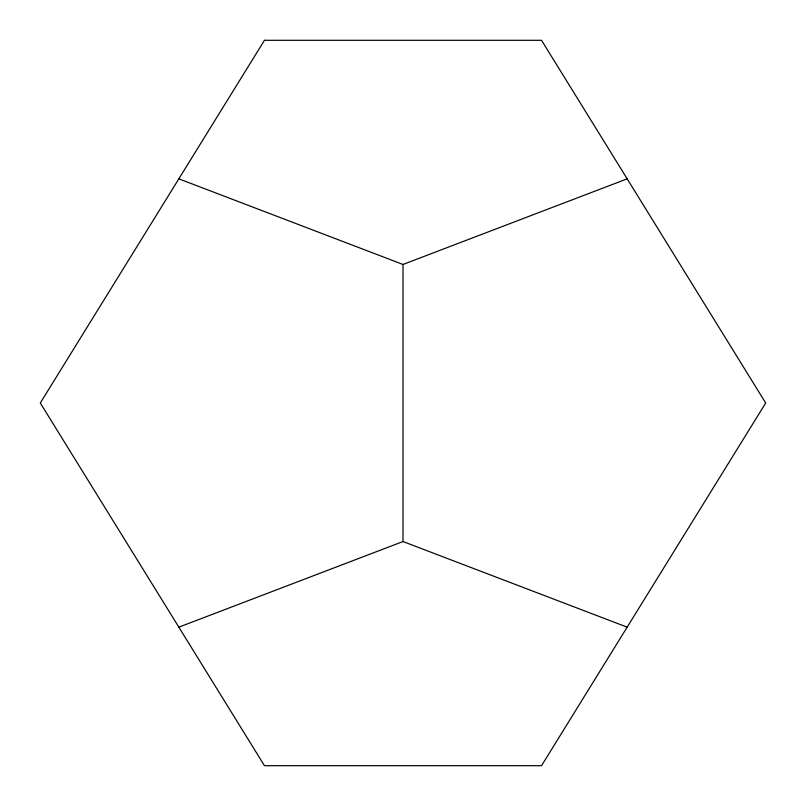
<?xml version="1.0" encoding="UTF-8"?>
<svg xmlns="http://www.w3.org/2000/svg" width="806" height="806" viewBox="0 0 806 806"><rect width="100%" height="100%" fill="white"/><g stroke="black" fill="none" stroke-linecap="round" stroke-linejoin="round"><path stroke-width="1.21" d="M178.841 178.841L403 264.459L627.159 178.841M178.841 627.159L403 541.541L627.159 627.159M403 264.459L403 541.541M264.459 40.3L40.3 403L264.459 765.7L541.541 765.7L765.7 403L541.541 40.3L264.459 40.3"/></g></svg>
